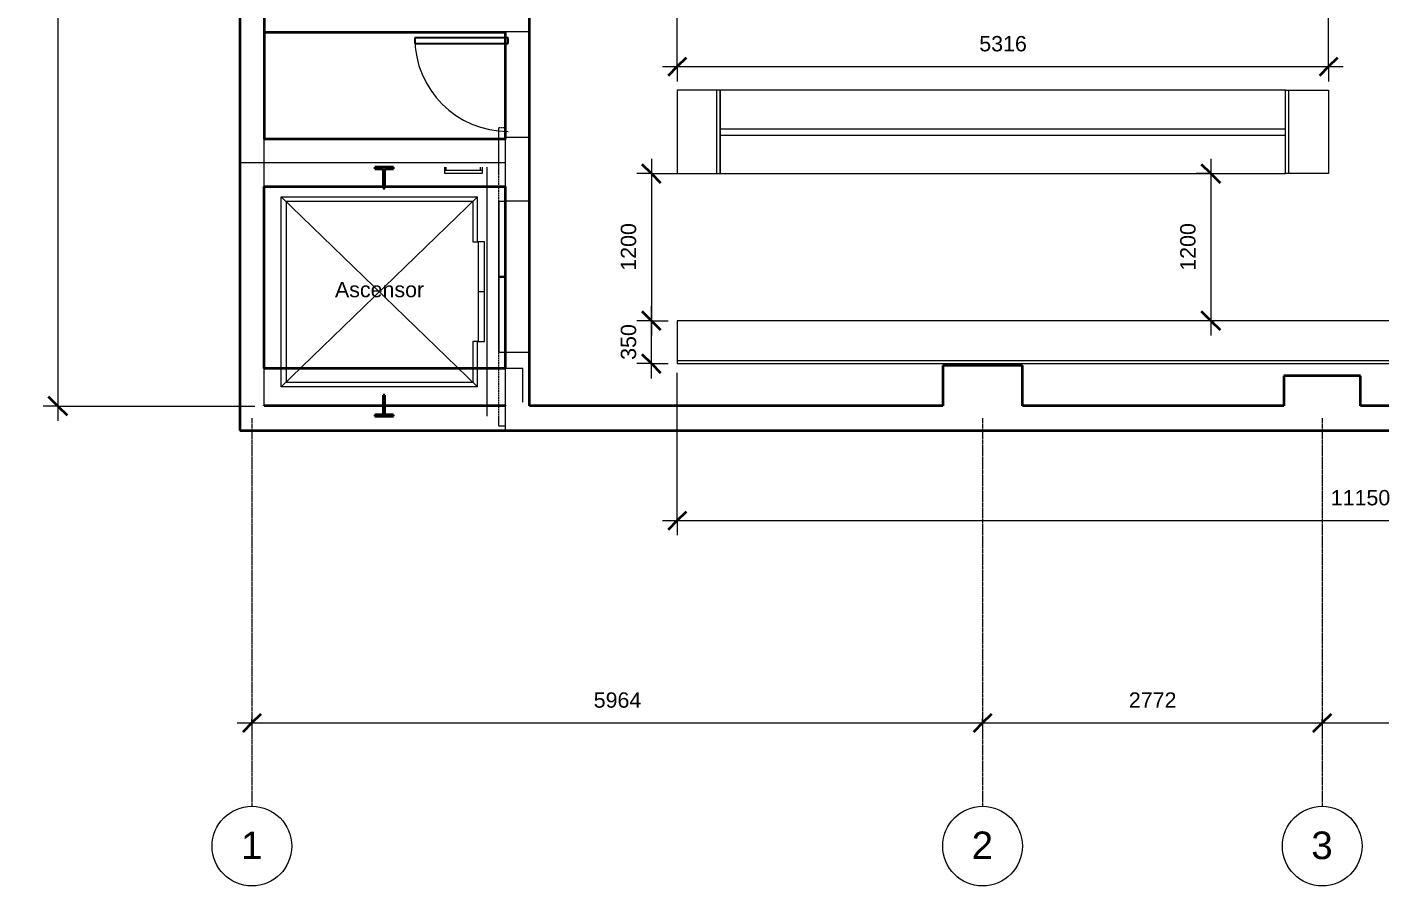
# Model space of a CAD drawing. Header units: millimetres. Extents: x -22443 to 8019, y 3751 to 17584.
# Drawn here: x -22443 to -11401, y 3751 to 10758 of the extents above; entities that cross this region are included whole.
import ezdxf

# ---------------------------------------------------------------- set-up
doc = ezdxf.new("R2010")
doc.units = ezdxf.units.MM
doc.linetypes.add('Dash', pattern=[6.35, 3.175, -3.175])
doc.linetypes.add('Grid Line', pattern=[22.225, 12.7, -3.175, 3.175, -3.175])
for name, color, linetype, lineweight in [('A-ANNO-DIMS', 211, 'Continuous', 9), ('A-ANNO-DIMS-50', 211, 'Continuous', 9), ('A-DETL', 90, 'Continuous', 18), ('A-DOOR', 31, 'Continuous', 18), ('A-FLOR', 192, 'Continuous', 18), ('A-VRTC', 13, 'Continuous', 18), ('A-WALL', 113, 'Continuous', 18), ('G-ANNO-TEXT', 231, 'Continuous', 9), ('Q-SPCQ', 91, 'Continuous', 18), ('Q-SPCQ-HDLN', 91, 'Dash', 18), ('S-GRID', 1, 'Continuous', 9), ('S-GRID-IDEN', 1, 'Continuous', 9)]:
    doc.layers.add(name, color=color, linetype=linetype, lineweight=lineweight)
doc.styles.add('Arial', font='arial.ttf', dxfattribs={"height": 125})
doc.styles.add('Arial_1', font='arial.ttf', dxfattribs={"height": 225})
doc.dimstyles.new('Diagonal_-_2_5mm_Arial', dxfattribs={"dimscale": 304.8, "dimtxt": 127.532425, "dimasz": 0.492126, "dimexe": 0.393701, "dimexo": 0.246063, "dimgap": 0.287073, "dimtad": 1, "dimdec": 0, "dimzin": 0, "dimdsep": 46, "dimtxsty": 'Arial', "dimblk1": 'OBLIQUE', "dimblk2": 'OBLIQUE', "dimsah": 1, "dimcen": 0.09, "dimdle": 0.393701, "dimazin": 0, "dimtfac": 1, "dimtdec": 4, "dimtix": 1, "dimtmove": 0, "dimatfit": 3, "dimfxl": 1, "dimtvp": 1, "dimtolj": 1, "dimtzin": 0, "dimarcsym": 2})

# ---------------------------------------------------------------- blocks, each defined once
blk = doc.blocks.new('Elevator-Hydraulic - 1500 lbs-464768-Level 1')
at = {"layer": 'A-VRTC'}
for p, q in [((-1016, 838.2), (1016, 838.2)), ((-1016, 800.1), (-965.2, 800.1)), ((-990.6, 787.4), (-1016, 787.4)), ((-990.6, 495.3), (-990.6, 800.1)), ((-965.2, 800.1), (-965.2, 495.3)), ((-406.4, 819.15), (-406.4, 768.35)), ((406.4, 819.15), (-406.4, 819.15)), ((0, 819.15), (0, 768.35)), ((406.4, 768.35), (406.4, 819.15)), ((-774.7, -838.2), (-774.7, 762)), ((-406.4, 762), (-774.7, 762)), ((-774.7, -838.2), (774.7, 762)), ((774.7, -838.2), (-774.7, 762)), ((-736.6, 723.9), (-736.6, -800.1)), ((-736.6, 723.9), (-406.4, 723.9)), ((-406.4, 768.35), (406.4, 768.35)), ((-406.4, 723.9), (-406.4, 762)), ((774.7, 762), (406.4, 762)), ((406.4, 762), (406.4, 723.9)), ((406.4, 723.9), (736.6, 723.9)), ((736.6, -800.1), (736.6, 723.9)), ((774.7, 762), (774.7, -838.2)), ((-990.6, 508), (-1016, 508)), ((-965.2, 495.3), (-1016, 495.3)), ((-1016, -76.2), (-1016, 76.2)), ((-1016, 76.2), (-1003.3, 76.2)), ((-1003.3, 76.2), (-1003.3, 6.35)), ((-1003.3, 6.35), (-844.55, 6.35)), ((-844.55, 6.35), (-844.55, -6.35)), ((844.55, -6.35), (844.55, 6.35)), ((844.55, 6.35), (1003.3, 6.35)), ((1003.3, 6.35), (1003.3, 76.2)), ((1003.3, 76.2), (1016, 76.2)), ((1016, 76.2), (1016, -76.2)), ((-1003.3, -76.2), (-1016, -76.2)), ((-844.55, -6.35), (-1003.3, -6.35)), ((-1003.3, -6.35), (-1003.3, -76.2)), ((1003.3, -6.35), (844.55, -6.35)), ((1003.3, -76.2), (1003.3, -6.35)), ((1016, -76.2), (1003.3, -76.2)), ((774.7, -838.2), (-774.7, -838.2)), ((-736.6, -800.1), (736.6, -800.1))]:
    blk.add_line(p, q, dxfattribs=at)
at = {"layer": 'A-VRTC', "lineweight": 35}
for p, q in [((-1003.3, 76.2), (-1016, 76.2)), ((-1016, 76.2), (-1016, -76.2)), ((-1003.3, 6.35), (-1003.3, 76.2)), ((-844.55, 6.35), (-1003.3, 6.35)), ((-844.55, -6.35), (-844.55, 6.35)), ((1003.3, 6.35), (844.55, 6.35)), ((844.55, 6.35), (844.55, -6.35)), ((1016, 76.2), (1003.3, 76.2)), ((1003.3, 76.2), (1003.3, 6.35)), ((1016, -76.2), (1016, 76.2)), ((-1016, -76.2), (-1003.3, -76.2)), ((-1003.3, -76.2), (-1003.3, -6.35)), ((-1003.3, -6.35), (-844.55, -6.35)), ((844.55, -6.35), (1003.3, -6.35)), ((1003.3, -6.35), (1003.3, -76.2)), ((1003.3, -76.2), (1016, -76.2))]:
    blk.add_line(p, q, dxfattribs=at)
blk = doc.blocks.new('Gondola_-_Two_Sided - 24_ x 60_-508598-Level 1')
at = {"layer": 'Q-SPCQ'}
for p, q in [((0, 340), (0, -340)), ((4616, 340), (0, 340)), ((4616, -340), (4616, 340)), ((0, 25), (4616, 25)), ((0, -25), (4616, -25)), ((0, -340), (4616, -340))]:
    blk.add_line(p, q, dxfattribs=at)
blk = doc.blocks.new('Gondola_-_One_Sided - 15_ x 60_-474283-Level 1')
at = {"layer": 'Q-SPCQ'}
for p, q in [((0, 350), (0, 0)), ((11150, 350), (0, 350)), ((0, 25), (11150, 25)), ((0, 0), (11150, 0))]:
    blk.add_line(p, q, dxfattribs=at)
blk = doc.blocks.new('Elevator Door-Center - 48_ x 84_-475394-Level 1')
at = {"layer": 'Q-SPCQ'}
for p, q in [((-102, 151), (-715, 151)), ((-715, 151), (-102, 151)), ((-715, 151), (-715, 100)), ((-715, 151), (-715, 100)), ((-102, 100), (-102, 151)), ((-102, 151), (-102, 100)), ((-96, 151), (517, 151)), ((517, 151), (-96, 151)), ((-96, 100), (-96, 151)), ((-96, 151), (-96, 100)), ((517, 151), (517, 100)), ((517, 151), (517, 100)), ((-102, 100), (-715, 100)), ((-715, 100), (-102, 100)), ((-96, 100), (517, 100)), ((517, 100), (-96, 100))]:
    blk.add_line(p, q, dxfattribs=at)
at = {"layer": 'Q-SPCQ-HDLN'}
for p, q in [((-1318, 100), (-1318, 151)), ((-1318, 151), (1120, 151)), ((1120, 151), (1120, 100))]:
    blk.add_line(p, q, dxfattribs=at)
blk = doc.blocks.new('Door-Passage-Single-Flush - 30_ x 80_-427049-Level 1')
at = {"layer": 'A-DOOR', "lineweight": 25}
for p, q in [((381, 842.95), (336.55, 842.95)), ((336.55, 842.95), (336.55, 80.95)), ((381, 80.95), (381, 842.95)), ((336.55, 80.95), (381, 80.95))]:
    blk.add_line(p, q, dxfattribs=at)
at = {"layer": 'A-DOOR'}
blk.add_arc((381, 80.95), 762, 90, 180, dxfattribs=at)
blk = doc.blocks.new('Gondola_-_One_Sided - 15_ x 60_-508546-Level 1')
at = {"layer": 'Q-SPCQ'}
for p, q in [((0, 0), (680, 0)), ((0, -350), (0, 0)), ((680, 0), (680, -350)), ((0, -25.4), (680, -25.4)), ((680, -350), (0, -350))]:
    blk.add_line(p, q, dxfattribs=at)
blk = doc.blocks.new('Gondola_-_One_Sided - 15_ x 60_-508371-Level 1')
at = {"layer": 'Q-SPCQ'}
for p, q in [((0, 350), (0, 0)), ((680, 350), (0, 350)), ((680, 0), (680, 350)), ((0, 25.4), (680, 25.4)), ((0, 0), (680, 0))]:
    blk.add_line(p, q, dxfattribs=at)
blk = doc.blocks.new('DIMBLOCK4-Level 1')
at = {"layer": 'A-ANNO-DIMS-50', "lineweight": 35}
for p, q in [((-22192, 15546), (-22267, 15621)), ((-22192, 15546), (-22117, 15471)), ((-22192, 7666), (-22267, 7741)), ((-22192, 7666), (-22117, 7591))]:
    blk.add_line(p, q, dxfattribs=at)
at = {"layer": 'A-ANNO-DIMS-50'}
for p, q in [((-22192, 15666), (-22192, 7546)), ((-22192, 15546), (-22312, 15546)), ((-22192, 15546), (-11330, 15546)), ((-22192, 7666), (-22312, 7666)), ((-22192, 7666), (-20583, 7666))]:
    blk.add_line(p, q, dxfattribs=at)
at = {"layer": 'A-ANNO-DIMS-50', "color": 0, "insert": (-22441, 11414), "char_height": 125, "width": 461.47, "attachment_point": 1, "rotation": 90, "line_spacing_factor": 0.941778, "style": 'Arial'}
blk.add_mtext('7880', dxfattribs=at)
blk = doc.blocks.new('_Oblique')
at = {"color": 0, "linetype": 'ByBlock', "lineweight": -2}
blk.add_line((-0.5, -0.5), (0.5, 0.5), dxfattribs=at)
blk = doc.blocks.new('DIMBLOCK8-Level 1')
at = {"layer": 'A-ANNO-DIMS-50'}
for p, q in [((-17136, 6732), (-17136, 7937)), ((-5987, 6732), (-5987, 7937)), ((-17256, 6732), (-5867, 6732)), ((-17136, 6732), (-17136, 6612)), ((-5987, 6732), (-5987, 6612))]:
    blk.add_line(p, q, dxfattribs=at)
at = {"layer": 'A-ANNO-DIMS-50', "lineweight": 35}
for p, q in [((-17136, 6732), (-17061, 6807)), ((-5987, 6732), (-5912, 6807)), ((-17136, 6732), (-17211, 6657)), ((-5987, 6732), (-6062, 6657))]:
    blk.add_line(p, q, dxfattribs=at)
at = {"layer": 'A-ANNO-DIMS-50', "color": 0, "insert": (-11802, 6981), "char_height": 125, "width": 576.84, "attachment_point": 1, "line_spacing_factor": 0.941778, "style": 'Arial'}
blk.add_mtext('11150', dxfattribs=at)
blk = doc.blocks.new('DIMBLOCK11-Level 1')
at = {"layer": 'A-ANNO-DIMS-50', "lineweight": 35}
for p, q in [((-17347, 9562), (-17422, 9637)), ((-17347, 9562), (-17272, 9487)), ((-17347, 8362), (-17422, 8437)), ((-17347, 8362), (-17272, 8287))]:
    blk.add_line(p, q, dxfattribs=at)
at = {"layer": 'A-ANNO-DIMS-50'}
for p, q in [((-17347, 9682), (-17347, 8242)), ((-17347, 9562), (-17467, 9562)), ((-17347, 9562), (-16861, 9562)), ((-17347, 8362), (-17467, 8362)), ((-17347, 8362), (-17211, 8362))]:
    blk.add_line(p, q, dxfattribs=at)
at = {"layer": 'A-ANNO-DIMS-50', "color": 0, "insert": (-17597, 8770), "char_height": 125, "width": 461.47, "attachment_point": 1, "rotation": 90, "line_spacing_factor": 0.941778, "style": 'Arial'}
blk.add_mtext('1200', dxfattribs=at)
blk = doc.blocks.new('DIMBLOCK20-Level 1')
at = {"layer": 'A-ANNO-DIMS-50'}
for p, q in [((-17136, 10435), (-17136, 11367)), ((-11820, 10435), (-11820, 11367)), ((-17256, 10435), (-11700, 10435)), ((-17136, 10435), (-17136, 10315)), ((-11820, 10435), (-11820, 10315))]:
    blk.add_line(p, q, dxfattribs=at)
at = {"layer": 'A-ANNO-DIMS-50', "lineweight": 35}
for p, q in [((-17136, 10435), (-17061, 10510)), ((-11820, 10435), (-11745, 10510)), ((-17136, 10435), (-17211, 10360)), ((-11820, 10435), (-11895, 10360))]:
    blk.add_line(p, q, dxfattribs=at)
at = {"layer": 'A-ANNO-DIMS-50', "color": 0, "insert": (-14671, 10685), "char_height": 125, "width": 461.47, "attachment_point": 1, "line_spacing_factor": 0.941778, "style": 'Arial'}
blk.add_mtext('5316', dxfattribs=at)
blk = doc.blocks.new('DIMBLOCK26-Level 1')
at = {"layer": 'A-ANNO-DIMS-50', "lineweight": 35}
for p, q in [((-17347, 8362), (-17422, 8437)), ((-17347, 8362), (-17272, 8287)), ((-17347, 8012), (-17422, 8087)), ((-17347, 8012), (-17272, 7937))]:
    blk.add_line(p, q, dxfattribs=at)
at = {"layer": 'A-ANNO-DIMS-50'}
for p, q in [((-17347, 7892), (-17347, 8482)), ((-17347, 8362), (-17467, 8362)), ((-17347, 8362), (-17211, 8362)), ((-17347, 8012), (-17467, 8012)), ((-17347, 8012), (-17211, 8012))]:
    blk.add_line(p, q, dxfattribs=at)
at = {"layer": 'A-ANNO-DIMS-50', "color": 0, "insert": (-17597, 8043), "char_height": 125, "width": 346.1, "attachment_point": 1, "rotation": 90, "line_spacing_factor": 0.941778, "style": 'Arial'}
blk.add_mtext('350', dxfattribs=at)
blk = doc.blocks.new('DIMBLOCK29-Level 1')
at = {"layer": 'A-ANNO-DIMS-50', "lineweight": 35}
for p, q in [((-12781, 9562), (-12856, 9637)), ((-12781, 9562), (-12706, 9487)), ((-12781, 8362), (-12856, 8437)), ((-12781, 8362), (-12706, 8287))]:
    blk.add_line(p, q, dxfattribs=at)
at = {"layer": 'A-ANNO-DIMS-50'}
for p, q in [((-12781, 9682), (-12781, 8242)), ((-12781, 9562), (-12901, 9562)), ((-12781, 9562), (-12750, 9562)), ((-12781, 8362), (-12901, 8362)), ((-12781, 8362), (-12750, 8362))]:
    blk.add_line(p, q, dxfattribs=at)
at = {"layer": 'A-ANNO-DIMS-50', "color": 0, "insert": (-13031, 8770), "char_height": 125, "width": 461.47, "attachment_point": 1, "rotation": 90, "line_spacing_factor": 0.941778, "style": 'Arial'}
blk.add_mtext('1200', dxfattribs=at)
blk = doc.blocks.new('Grid - M_Grid Head - Circle-24584-Level 1')
at = {"layer": 'S-GRID-IDEN'}
blk.add_circle((0, 0), 6.5, dxfattribs=at)
blk = doc.blocks.new('DIMBLOCK34-Level 1')
at = {"layer": 'A-ANNO-DIMS-50'}
for p, q in [((-20728, 5081), (-14644, 5081)), ((-20608, 5081), (-20608, 5112)), ((-20608, 5081), (-20608, 4961)), ((-14644, 5081), (-14644, 5112)), ((-14644, 5081), (-14644, 4961))]:
    blk.add_line(p, q, dxfattribs=at)
at = {"layer": 'A-ANNO-DIMS-50', "lineweight": 35}
for p, q in [((-20608, 5081), (-20683, 5006)), ((-20608, 5081), (-20533, 5156)), ((-14644, 5081), (-14719, 5006)), ((-14644, 5081), (-14569, 5156))]:
    blk.add_line(p, q, dxfattribs=at)
at = {"layer": 'A-ANNO-DIMS-50', "color": 0, "insert": (-17818, 5330), "char_height": 125, "width": 461.47, "attachment_point": 1, "line_spacing_factor": 0.941778, "style": 'Arial'}
blk.add_mtext('5964', dxfattribs=at)
blk = doc.blocks.new('DIMBLOCK35-Level 1')
at = {"layer": 'A-ANNO-DIMS-50', "lineweight": 35}
for p, q in [((-14644, 5081), (-14719, 5006)), ((-14644, 5081), (-14569, 5156)), ((-11872, 5081), (-11947, 5006)), ((-11872, 5081), (-11797, 5156))]:
    blk.add_line(p, q, dxfattribs=at)
at = {"layer": 'A-ANNO-DIMS-50'}
for p, q in [((-14644, 5081), (-14644, 5112)), ((-14644, 5081), (-11872, 5081)), ((-14644, 5081), (-14644, 4961)), ((-11872, 5081), (-11872, 5112)), ((-11872, 5081), (-11872, 4961))]:
    blk.add_line(p, q, dxfattribs=at)
at = {"layer": 'A-ANNO-DIMS-50', "color": 0, "insert": (-13450, 5330), "char_height": 125, "width": 461.47, "attachment_point": 1, "line_spacing_factor": 0.941778, "style": 'Arial'}
blk.add_mtext('2772', dxfattribs=at)
blk = doc.blocks.new('DIMBLOCK36-Level 1')
at = {"layer": 'A-ANNO-DIMS-50', "lineweight": 35}
for p, q in [((-11872, 5081), (-11947, 5006)), ((-11872, 5081), (-11797, 5156)), ((-6074, 5081), (-6149, 5006)), ((-6074, 5081), (-5999, 5156))]:
    blk.add_line(p, q, dxfattribs=at)
at = {"layer": 'A-ANNO-DIMS-50'}
for p, q in [((-11872, 5081), (-11872, 5112)), ((-11872, 5081), (-6074, 5081)), ((-11872, 5081), (-11872, 4961)), ((-6074, 5081), (-6074, 5112)), ((-6074, 5081), (-6074, 4961))]:
    blk.add_line(p, q, dxfattribs=at)
at = {"layer": 'A-ANNO-DIMS-50', "color": 0, "insert": (-9165, 5330), "char_height": 125, "width": 461.47, "attachment_point": 1, "line_spacing_factor": 0.941778, "style": 'Arial'}
blk.add_mtext('5798', dxfattribs=at)

msp = doc.modelspace()

# ---------------------------------------------------------------- linework, layer by layer
at = {"layer": 'A-DETL'}
for p, q in [((-18397.6, 7971.4), (-19397.6, 7971.4)), ((-18397.6, 7696.4), (-18397.6, 7971.4))]:
    msp.add_line(p, q, dxfattribs=at)
at = {"layer": 'A-FLOR'}
for p, q in [((-18537.6, 9650.9), (-20707.6, 9650.9)), ((-18537.6, 7466.5), (-18537.6, 9650.9)), ((-18541.8, 9457.9), (-18537.6, 9457.9)), ((-18537.6, 7971.4), (-18541.8, 7971.4))]:
    msp.add_line(p, q, dxfattribs=at)
at = {"layer": 'A-WALL', "lineweight": 35}
for p, q in [((-20707.6, 11011.5), (-20707.6, 7466.5)), ((-20507.6, 10916.1), (-20507.6, 9843.9)), ((-18341.8, 7666.5), (-18341.8, 10916.1)), ((-20507.6, 10716.1), (-18541.8, 10716.1)), ((-18541.8, 10716.1), (-18541.8, 9843.9)), ((-18541.8, 9843.9), (-20507.6, 9843.9)), ((-20507.6, 9457.9), (-18541.8, 9457.9)), ((-20507.6, 7971.4), (-20507.6, 9457.9)), ((-18541.8, 9457.9), (-18541.8, 7971.4)), ((-18541.8, 7971.4), (-20507.6, 7971.4)), ((-14318.9, 7996.5), (-14968.9, 7996.5)), ((-14968.9, 7996.5), (-14968.9, 7666.5)), ((-14318.9, 7666.5), (-14318.9, 7996.5)), ((-11558.6, 7911.5), (-12184.6, 7911.5)), ((-12184.6, 7911.5), (-12184.6, 7666.5)), ((-11558.6, 7666.5), (-11558.6, 7911.5)), ((-20507.6, 7671.4), (-18541.8, 7671.4)), ((-20507.6, 7666.5), (-20507.6, 7671.4)), ((-18541.8, 7666.5), (-20507.6, 7666.5)), ((-18541.8, 7671.4), (-18541.8, 7666.5)), ((-14968.9, 7666.5), (-18341.8, 7666.5)), ((-12184.6, 7666.5), (-14318.9, 7666.5)), ((-6388.6, 7666.5), (-11558.6, 7666.5)), ((-20707.6, 7466.5), (-474.6, 7466.5))]:
    msp.add_line(p, q, dxfattribs=at)
at = {"layer": 'A-WALL'}
for p, q in [((-18341.8, 10719.9), (-18541.8, 10719.9)), ((-18541.8, 10719.9), (-18541.8, 7671.4)), ((-20507.6, 7671.4), (-20507.6, 9843.9)), ((-18341.8, 9856.3), (-18541.8, 9856.3)), ((-18341.8, 9336.3), (-18541.8, 9336.3)), ((-18541.8, 8104.4), (-18341.8, 8104.4)), ((-14968.9, 7996.5), (-14318.9, 7996.5)), ((-14968.9, 7666.5), (-14968.9, 7996.5)), ((-14318.9, 7996.5), (-14318.9, 7666.5)), ((-12184.6, 7911.5), (-11558.6, 7911.5)), ((-12184.6, 7666.5), (-12184.6, 7911.5)), ((-11558.6, 7911.5), (-11558.6, 7666.5))]:
    msp.add_line(p, q, dxfattribs=at)
at = {"layer": 'S-GRID', "linetype": 'Grid Line'}
for p, q in [((-20607.6, 7566.5), (-20607.6, 4400.9)), ((-14643.9, 7566.5), (-14643.9, 4400.9)), ((-11871.6, 7566.5), (-11871.6, 4400.9))]:
    msp.add_line(p, q, dxfattribs=at)

# ---------------------------------------------------------------- block references
at = {"layer": 'A-DOOR', "rotation": 89.9999999999999}
msp.add_blockref('Door-Passage-Single-Flush - 30_ x 80_-427049-Level 1', (-18435.4, 10288.1), dxfattribs=at)
at = {"layer": 'A-VRTC', "rotation": 269.9999999999999}
msp.add_blockref('Elevator-Hydraulic - 1500 lbs-464768-Level 1', (-19529.5, 8598.7), dxfattribs=at)
at = {"layer": 'Q-SPCQ'}
for name, p, rotation in [('Gondola_-_One_Sided - 15_ x 60_-508371-Level 1', (-16786.4, 9562.1), 90.00000000000034), ('Gondola_-_One_Sided - 15_ x 60_-508546-Level 1', (-12170.2, 9562.1), 89.99999999999967)]:
    msp.add_blockref(name, p, dxfattribs=dict(at, rotation=rotation))
for name, p in [('Gondola_-_Two_Sided - 24_ x 60_-508598-Level 1', (-16786.4, 9902.1)), ('Gondola_-_One_Sided - 15_ x 60_-474283-Level 1', (-17136.4, 8012))]:
    msp.add_blockref(name, p, dxfattribs=at)
at = {"layer": 'Q-SPCQ-HDLN', "rotation": 89.9999999999999}
msp.add_blockref('Elevator Door-Center - 48_ x 84_-475394-Level 1', (-18441.8, 8819.4), dxfattribs=at)
at = {"layer": 'S-GRID-IDEN', "xscale": 49.99999999999998, "yscale": 49.99999999999998, "zscale": 49.99999999999998, "rotation": 180}
for p in [(-20607.6, 4075.9), (-14643.9, 4075.9), (-11871.6, 4075.9)]:
    msp.add_blockref('Grid - M_Grid Head - Circle-24584-Level 1', p, dxfattribs=at)

# ---------------------------------------------------------------- texts
at = {"layer": 'G-ANNO-TEXT', "color": 7, "insert": (-19930, 8679.1), "char_height": 125, "width": 881.856, "attachment_point": 1, "style": 'Arial'}
msp.add_mtext('Ascensor', dxfattribs=at)

# ---------------------------------------------------------------- dimensions: what is measured, and where the dimension line sits
at = {"layer": 'A-ANNO-DIMS'}
for base, p1, p2, override, picture, middle in [((-22191.5, 7666.5), (-11254.6, 15546.5), (-20507.6, 7666.5), {"dimpost": '<>', "dimfxl": 12153.760552}, 'DIMBLOCK4-Level 1', (-22342.8, 11606.5)), ((-17347, 8362), (-16786.4, 9562.1), (-17136.4, 8362), {"dimpost": '<>', "dimfxl": 1250.102699}, 'DIMBLOCK11-Level 1', (-17498.3, 8962)), ((-12780.8, 8362), (-12674.7, 9562.1), (-12674.7, 8362), {"dimpost": '<>', "dimfxl": 1200.106978}, 'DIMBLOCK29-Level 1', (-12932.1, 8962)), ((-17347, 8362), (-17136.4, 8012), (-17136.4, 8362), {"dimpost": '<>', "dimfxl": 350}, 'DIMBLOCK26-Level 1', (-17498.4, 8187))]:
    dim = msp.add_linear_dim(base=base, p1=p1, p2=p2, angle=90, dimstyle='Diagonal_-_2_5mm_Arial', override=override, dxfattribs=at)
    dim.commit()
    dim.dimension.update_dxf_attribs({"geometry": picture, "text_midpoint": middle})
for base, p1, p2, override, picture, middle in [((-11820.2, 10435.2), (-17136.4, 11442.1), (-11820.2, 11442.1), {"dimpost": '<>', "dimfxl": 5316.161974}, 'DIMBLOCK20-Level 1', (-14478.3, 10586.5)), ((-5986.6, 6731.7), (-17136.4, 8012), (-5986.6, 8012), {"dimpost": '<>', "dimfxl": 11149.797437}, 'DIMBLOCK8-Level 1', (-11561.5, 6883)), ((-14643.9, 5080.7), (-20607.6, 5186.8), (-14643.9, 5186.8), {"dimpost": '<>', "dimfxl": 5963.750064}, 'DIMBLOCK34-Level 1', (-17625.8, 5232)), ((-11871.6, 5080.7), (-14643.9, 5186.8), (-11871.6, 5186.8), {"dimpost": '<>', "dimfxl": 2772.330265}, 'DIMBLOCK35-Level 1', (-13257.7, 5231)), ((-6073.6, 5080.7), (-11871.6, 5186.8), (-6073.6, 5186.8), {"dimpost": '<>', "dimfxl": 5798}, 'DIMBLOCK36-Level 1', (-8972.6, 5232))]:
    dim = msp.add_linear_dim(base=base, p1=p1, p2=p2, dimstyle='Diagonal_-_2_5mm_Arial', override=override, dxfattribs=at)
    dim.commit()
    dim.dimension.update_dxf_attribs({"geometry": picture, "text_midpoint": middle})

# ---------------------------------------------------------------- next in the draw order: texts
at = {"layer": 'S-GRID-IDEN', "char_height": 225, "width": 212.447, "attachment_point": 1, "style": 'Arial_1', "bg_fill": 3, "box_fill_scale": 1.25, "bg_fill_color": 256, "bg_fill_true_color": 13158600, "bg_fill_transparency": 0}
for s, insert in [('1', (-20696.8, 4194.7)), ('2', (-14733.1, 4194.7)), ('3', (-11960.8, 4194.7))]:
    msp.add_mtext(s, dxfattribs=dict(at, insert=insert))

doc.saveas('drawing.dxf')
